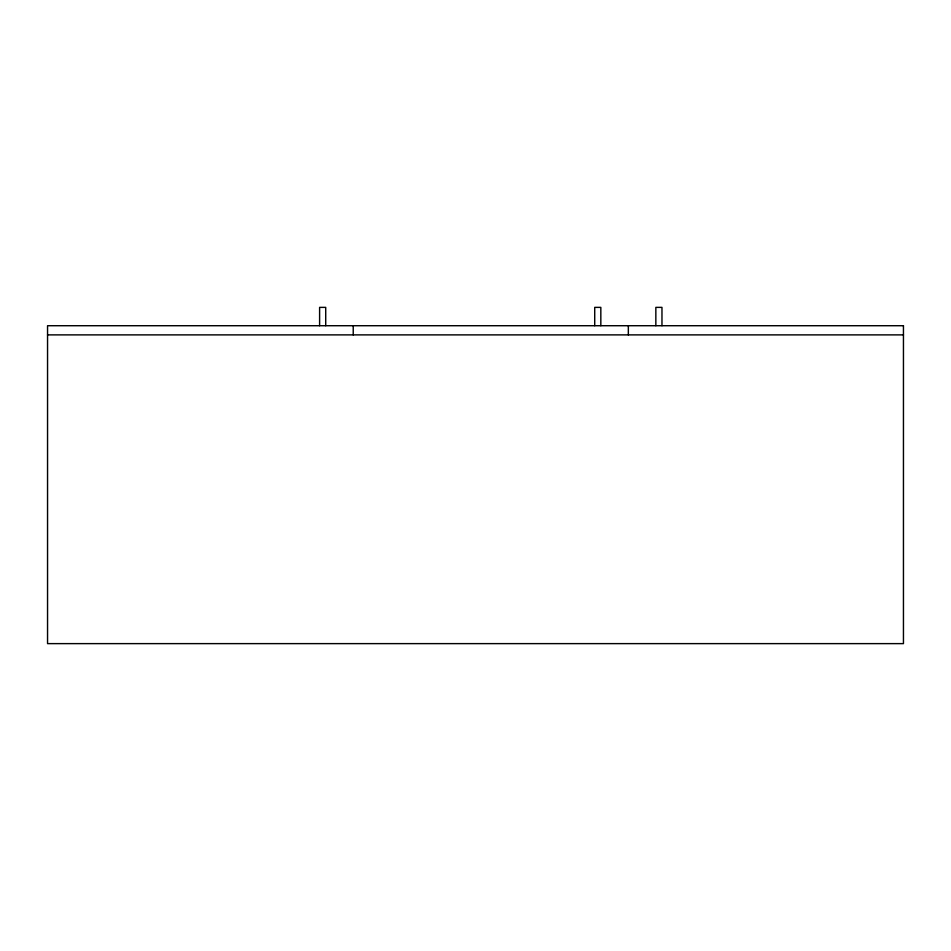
<?xml version="1.0" encoding="UTF-8"?>
<svg xmlns="http://www.w3.org/2000/svg" width="951" height="951" viewBox="0 0 951 951"><rect width="100%" height="100%" fill="white"/><g stroke="black" fill="none" stroke-linecap="round" stroke-linejoin="round"><path stroke-width="1.43" d="M47.55 334.883L903.45 334.883M661.967 325.717L661.967 307.375L655.845 307.375L655.845 325.717M628.338 325.717L628.338 334.883M600.83 325.717L600.83 307.375L594.72 307.375L594.72 325.717M353.225 325.717L353.225 334.883M325.717 325.717L325.717 307.375L319.607 307.375L319.607 325.717M903.45 325.717L47.55 325.717L47.55 643.625L903.45 643.625L903.45 325.717"/></g></svg>
